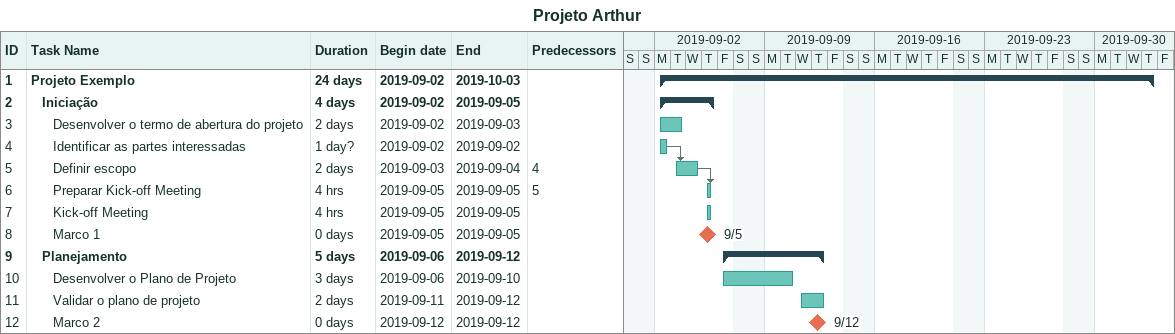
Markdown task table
Projeto Arthur

| ID | Level | Task | Duration | Start | Finish | Predecessors |
|---|---|---|---|---|---|---|
| 1 | 1 | **Projeto Exemplo** | 24d | 2019-09-02 | 2019-10-03 |  |
| 2 | 2 | **Iniciação** | 4d | 2019-09-02 | 2019-09-05 |  |
| 3 | 3 | Desenvolver o termo de abertura do projeto | 2d | 2019-09-02 | 2019-09-03 |  |
| 4 | 3 | Identificar as partes interessadas | 1d? | 2019-09-02 | 2019-09-02 |  |
| 5 | 3 | Definir escopo | 2d | 2019-09-03 | 2019-09-04 | 4 |
| 6 | 3 | Preparar Kick-off Meeting | 4h | 2019-09-05 | 2019-09-05 | 5 |
| 7 | 3 | Kick-off Meeting | 4h | 2019-09-05 | 2019-09-05 |  |
| 8 | 3 | Marco 1 | 0d | 2019-09-05 | 2019-09-05 |  |
| 9 | 2 | **Planejamento** | 5d | 2019-09-06 | 2019-09-12 |  |
| 10 | 3 | Desenvolver o Plano de Projeto | 3d | 2019-09-06 | 2019-09-10 |  |
| 11 | 3 | Validar o plano de projeto | 2d | 2019-09-11 | 2019-09-12 |  |
| 12 | 3 | Marco 2 | 0d | 2019-09-12 | 2019-09-12 |  |
